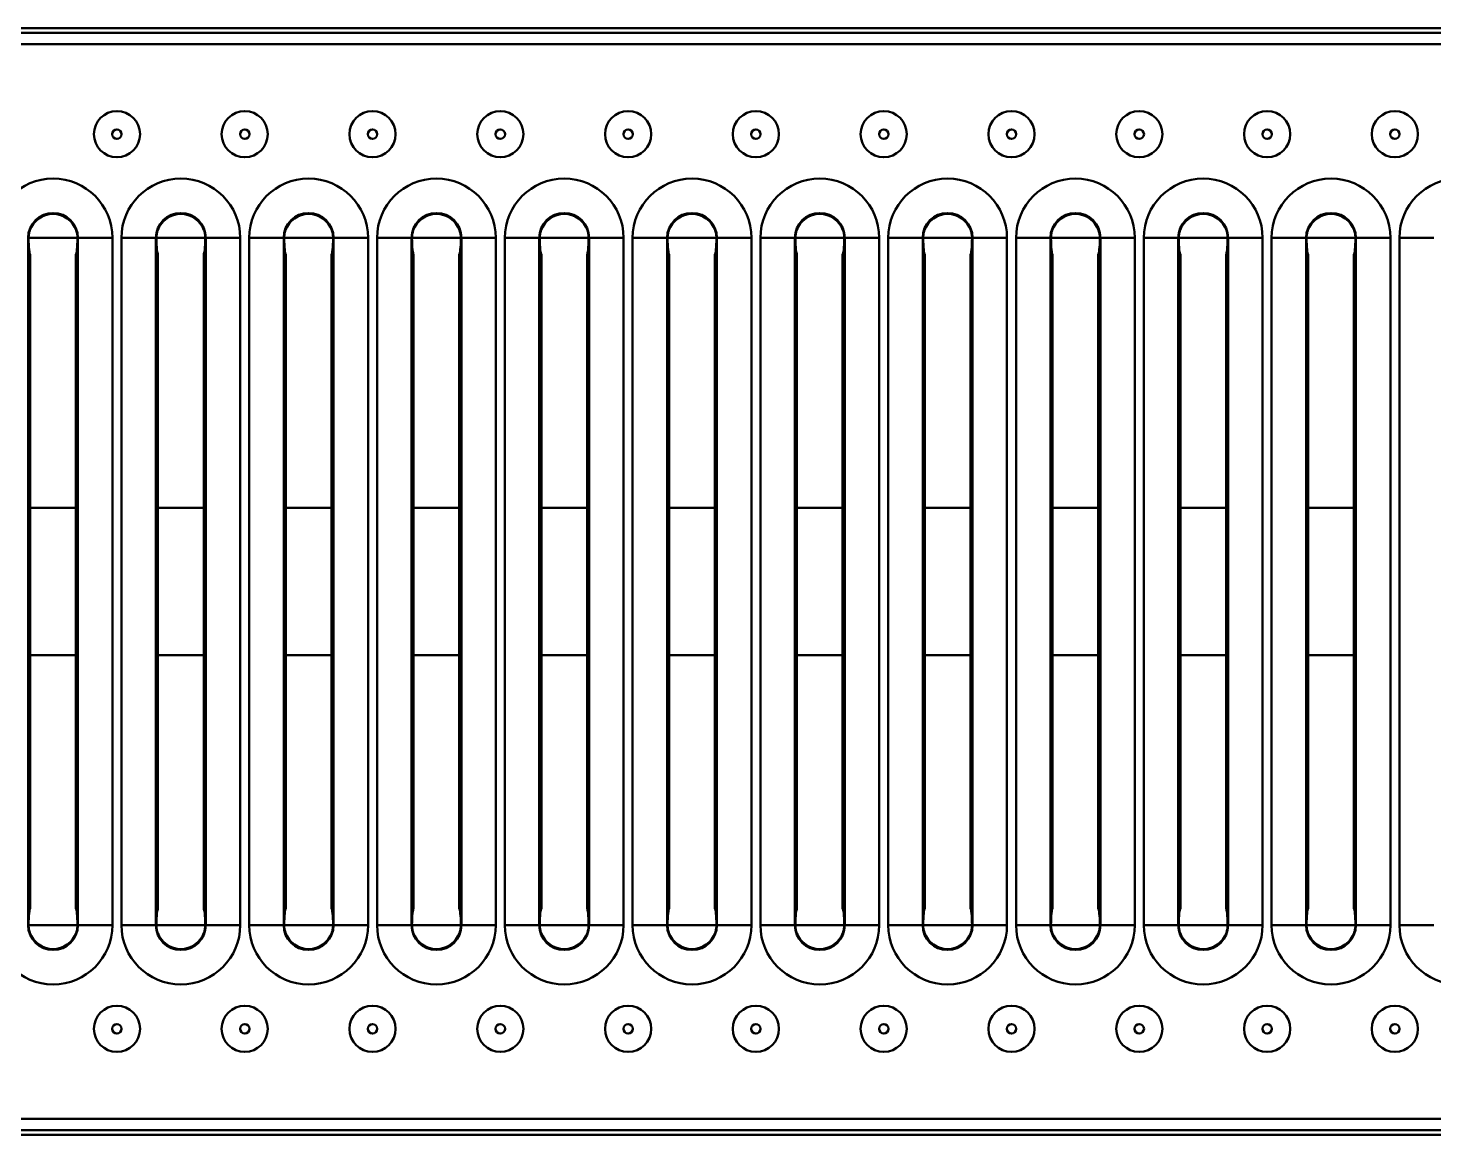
# Model space of a CAD drawing. Header units: millimetres. Extents: x 0 to 2100, y 0 to 1485.
# Drawn here: x 609.4 to 761.8, y 736.2 to 856.2 of the extents above; entities that cross this region are included whole.
import ezdxf

# ---------------------------------------------------------------- set-up
doc = ezdxf.new("R2010")
doc.units = ezdxf.units.MM
doc.header["$LTSCALE"] = 5
doc.layers.add('Sichtbare Kanten(DIN)', color=7, linetype='Continuous', lineweight=50)
doc.layers.add('Sichtbare tangentiale Kanten(DIN)', color=7, linetype='Continuous', lineweight=50)

msp = doc.modelspace()

# ---------------------------------------------------------------- linework, layer by layer
at = {"layer": 'Sichtbare Kanten(DIN)'}
for p, q in [((1333.729, 856.186), (333.729, 856.186)), ((334.229, 855.686), (1333.229, 855.686)), ((609.654, 831.686), (609.654, 760.686)), ((614.604, 760.686), (614.604, 831.686)), ((623.504, 831.686), (623.504, 760.686)), ((628.454, 760.686), (628.454, 831.686)), ((637.354, 831.686), (637.354, 760.686)), ((642.304, 760.686), (642.304, 831.686)), ((651.204, 831.686), (651.204, 760.686)), ((656.154, 760.686), (656.154, 831.686)), ((665.054, 831.686), (665.054, 760.686)), ((670.004, 760.686), (670.004, 831.686)), ((678.904, 831.686), (678.904, 760.686)), ((683.854, 760.686), (683.854, 831.686)), ((692.754, 831.686), (692.754, 760.686)), ((697.704, 760.686), (697.704, 831.686)), ((706.604, 831.686), (706.604, 760.686)), ((711.554, 760.686), (711.554, 831.686)), ((720.454, 831.686), (720.454, 760.686)), ((725.404, 760.686), (725.404, 831.686)), ((734.304, 831.686), (734.304, 760.686)), ((739.254, 760.686), (739.254, 831.686)), ((748.154, 831.686), (748.154, 760.686)), ((753.104, 760.686), (753.104, 831.686)), ((1333.729, 736.186), (333.729, 736.186)), ((334.229, 736.686), (1333.229, 736.686))]:
    msp.add_line(p, q, dxfattribs=at)
for centre in [(619.054, 844.686), (632.904, 844.686), (646.754, 844.686), (660.604, 844.686), (674.454, 844.686), (688.304, 844.686), (702.154, 844.686), (716.004, 844.686), (729.854, 844.686), (743.704, 844.686), (757.554, 844.686), (619.054, 747.686), (632.904, 747.686), (646.754, 747.686), (660.604, 747.686), (674.454, 747.686), (688.304, 747.686), (702.154, 747.686), (716.004, 747.686), (729.854, 747.686), (743.704, 747.686), (757.554, 747.686)]:
    msp.add_circle(centre, 2.5, dxfattribs=at)
for centre, major_axis, ratio, start_param, end_param in [((612.129, 833.365), (0, 2.667), 0.9996402, 5.0597379, 7.5066327), ((625.979, 833.365), (0, 2.667), 0.9996402, 5.0597379, 7.5066327), ((639.829, 833.365), (0, 2.667), 0.9996402, 5.0597379, 7.5066327), ((653.679, 833.365), (0, 2.667), 0.9996402, 5.0597379, 7.5066327), ((667.529, 833.365), (0, 2.667), 0.9996402, 5.0597379, 7.5066327), ((681.379, 833.365), (0, 2.667), 0.9996402, 5.0597379, 7.5066327), ((695.229, 833.365), (0, 2.667), 0.9996402, 5.0597379, 7.5066327), ((709.079, 833.365), (0, 2.667), 0.9996402, 5.0597379, 7.5066327), ((722.929, 833.365), (0, 2.667), 0.9996402, 5.0597379, 7.5066327), ((736.779, 833.365), (0, 2.667), 0.9996402, 5.0597379, 7.5066327), ((750.629, 833.365), (0, 2.667), 0.9996402, 5.0597379, 7.5066327), ((609.654, 833.686), (0, 2), 0.0874887, 1.6961242, 3.1415927), ((614.604, 833.686), (0, -2), 0.0874887, 0, 1.4454685), ((623.504, 833.686), (0, 2), 0.0874887, 1.6961242, 3.1415927), ((628.454, 833.686), (0, -2), 0.0874887, 0, 1.4454685), ((637.354, 833.686), (0, 2), 0.0874887, 1.6961242, 3.1415927), ((642.304, 833.686), (0, -2), 0.0874887, 0, 1.4454685), ((651.204, 833.686), (0, 2), 0.0874887, 1.6961242, 3.1415927), ((656.154, 833.686), (0, -2), 0.0874887, 0, 1.4454685), ((665.054, 833.686), (0, 2), 0.0874887, 1.6961242, 3.1415927), ((670.004, 833.686), (0, -2), 0.0874887, 0, 1.4454685), ((678.904, 833.686), (0, 2), 0.0874887, 1.6961242, 3.1415927), ((683.854, 833.686), (0, -2), 0.0874887, 0, 1.4454685), ((692.754, 833.686), (0, 2), 0.0874887, 1.6961242, 3.1415927), ((697.704, 833.686), (0, -2), 0.0874887, 0, 1.4454685), ((706.604, 833.686), (0, 2), 0.0874887, 1.6961242, 3.1415927), ((711.554, 833.686), (0, -2), 0.0874887, 0, 1.4454685), ((720.454, 833.686), (0, 2), 0.0874887, 1.6961242, 3.1415927), ((725.404, 833.686), (0, -2), 0.0874887, 0, 1.4454685), ((734.304, 833.686), (0, 2), 0.0874887, 1.6961242, 3.1415927), ((739.254, 833.686), (0, -2), 0.0874887, 0, 1.4454685), ((748.154, 833.686), (0, 2), 0.0874887, 1.6961242, 3.1415927), ((753.104, 833.686), (0, -2), 0.0874887, 0, 1.4454685), ((609.654, 758.686), (0, -2), 0.0874887, 3.1415927, 4.5870611), ((614.604, 758.686), (0, 2), 0.0874887, 4.8377168, 6.2831853), ((623.504, 758.686), (0, -2), 0.0874887, 3.1415927, 4.5870611), ((628.454, 758.686), (0, 2), 0.0874887, 4.8377168, 6.2831853), ((637.354, 758.686), (0, -2), 0.0874887, 3.1415927, 4.5870611), ((642.304, 758.686), (0, 2), 0.0874887, 4.8377168, 6.2831853), ((651.204, 758.686), (0, -2), 0.0874887, 3.1415927, 4.5870611), ((656.154, 758.686), (0, 2), 0.0874887, 4.8377168, 6.2831853), ((665.054, 758.686), (0, -2), 0.0874887, 3.1415927, 4.5870611), ((670.004, 758.686), (0, 2), 0.0874887, 4.8377168, 6.2831853), ((678.904, 758.686), (0, -2), 0.0874887, 3.1415927, 4.5870611), ((683.854, 758.686), (0, 2), 0.0874887, 4.8377168, 6.2831853), ((692.754, 758.686), (0, -2), 0.0874887, 3.1415927, 4.5870611), ((697.704, 758.686), (0, 2), 0.0874887, 4.8377168, 6.2831853), ((706.604, 758.686), (0, -2), 0.0874887, 3.1415927, 4.5870611), ((711.554, 758.686), (0, 2), 0.0874887, 4.8377168, 6.2831853), ((720.454, 758.686), (0, -2), 0.0874887, 3.1415927, 4.5870611), ((725.404, 758.686), (0, 2), 0.0874887, 4.8377168, 6.2831853), ((734.304, 758.686), (0, -2), 0.0874887, 3.1415927, 4.5870611), ((739.254, 758.686), (0, 2), 0.0874887, 4.8377168, 6.2831853), ((748.154, 758.686), (0, -2), 0.0874887, 3.1415927, 4.5870611), ((753.104, 758.686), (0, 2), 0.0874887, 4.8377168, 6.2831853), ((612.129, 759.008), (0, -2.667), 0.9996402, 5.0597379, 7.5066327), ((625.979, 759.008), (0, -2.667), 0.9996402, 5.0597379, 7.5066327), ((639.829, 759.008), (0, -2.667), 0.9996402, 5.0597379, 7.5066327), ((653.679, 759.008), (0, -2.667), 0.9996402, 5.0597379, 7.5066327), ((667.529, 759.008), (0, -2.667), 0.9996402, 5.0597379, 7.5066327), ((681.379, 759.008), (0, -2.667), 0.9996402, 5.0597379, 7.5066327), ((695.229, 759.008), (0, -2.667), 0.9996402, 5.0597379, 7.5066327), ((709.079, 759.008), (0, -2.667), 0.9996402, 5.0597379, 7.5066327), ((722.929, 759.008), (0, -2.667), 0.9996402, 5.0597379, 7.5066327), ((736.779, 759.008), (0, -2.667), 0.9996402, 5.0597379, 7.5066327), ((750.629, 759.008), (0, -2.667), 0.9996402, 5.0597379, 7.5066327)]:
    msp.add_ellipse(centre, major_axis=major_axis, ratio=ratio, start_param=start_param, end_param=end_param, dxfattribs=at)
for points, knots in [([(609.48, 833.436), (609.48, 833.45), (609.48, 833.463), (609.48, 833.492), (609.481, 833.507), (609.482, 833.548), (609.483, 833.573), (609.487, 833.651), (609.492, 833.702), (609.515, 833.889), (609.543, 834.021), (609.594, 834.19), (609.608, 834.232), (609.622, 834.272)], [0, 0, 0, 0, 0.004080736, 0.004080736, 0.00866605, 0.00866605, 0.016351881, 0.016351881, 0.031890083, 0.031890083, 0.072800189, 0.072800189, 0.086303969, 0.086303969, 0.086303969, 0.086303969]), ([(614.636, 834.272), (614.639, 834.262), (614.643, 834.252), (614.673, 834.166), (614.695, 834.089), (614.744, 833.883), (614.764, 833.753), (614.774, 833.593), (614.776, 833.564), (614.777, 833.518), (614.778, 833.502), (614.778, 833.478), (614.778, 833.469), (614.778, 833.453), (614.778, 833.444), (614.778, 833.436)], [0.001228229, 0.001228229, 0.001228229, 0.001228229, 0.004648992, 0.004648992, 0.029389751, 0.029389751, 0.068905962, 0.068905962, 0.077693724, 0.077693724, 0.082516728, 0.082516728, 0.085093648, 0.085093648, 0.087568489, 0.087568489, 0.087568489, 0.087568489]), ([(623.33, 833.436), (623.33, 833.45), (623.33, 833.463), (623.33, 833.492), (623.331, 833.507), (623.332, 833.548), (623.333, 833.573), (623.337, 833.651), (623.342, 833.702), (623.365, 833.889), (623.393, 834.021), (623.444, 834.19), (623.458, 834.232), (623.472, 834.272)], [0, 0, 0, 0, 0.004080736, 0.004080736, 0.00866605, 0.00866605, 0.016351881, 0.016351881, 0.031890083, 0.031890083, 0.072800189, 0.072800189, 0.086303969, 0.086303969, 0.086303969, 0.086303969]), ([(628.486, 834.272), (628.489, 834.262), (628.493, 834.252), (628.523, 834.166), (628.545, 834.089), (628.594, 833.883), (628.614, 833.753), (628.624, 833.593), (628.626, 833.564), (628.627, 833.518), (628.628, 833.502), (628.628, 833.478), (628.628, 833.469), (628.628, 833.453), (628.628, 833.444), (628.628, 833.436)], [0.001228229, 0.001228229, 0.001228229, 0.001228229, 0.004648992, 0.004648992, 0.029389751, 0.029389751, 0.068905962, 0.068905962, 0.077693724, 0.077693724, 0.082516728, 0.082516728, 0.085093648, 0.085093648, 0.087568489, 0.087568489, 0.087568489, 0.087568489]), ([(637.18, 833.436), (637.18, 833.45), (637.18, 833.463), (637.18, 833.492), (637.181, 833.507), (637.182, 833.548), (637.183, 833.573), (637.187, 833.651), (637.192, 833.702), (637.215, 833.889), (637.243, 834.021), (637.294, 834.19), (637.308, 834.232), (637.322, 834.272)], [0, 0, 0, 0, 0.004080736, 0.004080736, 0.00866605, 0.00866605, 0.016351881, 0.016351881, 0.031890083, 0.031890083, 0.072800189, 0.072800189, 0.086303969, 0.086303969, 0.086303969, 0.086303969]), ([(642.336, 834.272), (642.339, 834.262), (642.343, 834.252), (642.373, 834.166), (642.395, 834.089), (642.444, 833.883), (642.464, 833.753), (642.474, 833.593), (642.476, 833.564), (642.477, 833.518), (642.478, 833.502), (642.478, 833.478), (642.478, 833.469), (642.478, 833.453), (642.478, 833.444), (642.478, 833.436)], [0.001228229, 0.001228229, 0.001228229, 0.001228229, 0.004648992, 0.004648992, 0.029389751, 0.029389751, 0.068905962, 0.068905962, 0.077693724, 0.077693724, 0.082516728, 0.082516728, 0.085093648, 0.085093648, 0.087568489, 0.087568489, 0.087568489, 0.087568489]), ([(651.03, 833.436), (651.03, 833.45), (651.03, 833.463), (651.03, 833.492), (651.031, 833.507), (651.032, 833.548), (651.033, 833.573), (651.037, 833.651), (651.042, 833.702), (651.065, 833.889), (651.093, 834.021), (651.144, 834.19), (651.158, 834.232), (651.172, 834.272)], [0, 0, 0, 0, 0.004080736, 0.004080736, 0.00866605, 0.00866605, 0.016351881, 0.016351881, 0.031890083, 0.031890083, 0.072800189, 0.072800189, 0.086303969, 0.086303969, 0.086303969, 0.086303969]), ([(656.186, 834.272), (656.189, 834.262), (656.193, 834.252), (656.223, 834.166), (656.245, 834.089), (656.294, 833.883), (656.314, 833.753), (656.324, 833.593), (656.326, 833.564), (656.327, 833.518), (656.328, 833.502), (656.328, 833.478), (656.328, 833.469), (656.328, 833.453), (656.328, 833.444), (656.328, 833.436)], [0.001228229, 0.001228229, 0.001228229, 0.001228229, 0.004648992, 0.004648992, 0.029389751, 0.029389751, 0.068905962, 0.068905962, 0.077693724, 0.077693724, 0.082516728, 0.082516728, 0.085093648, 0.085093648, 0.087568489, 0.087568489, 0.087568489, 0.087568489]), ([(664.88, 833.436), (664.88, 833.45), (664.88, 833.463), (664.88, 833.492), (664.881, 833.507), (664.882, 833.548), (664.883, 833.573), (664.887, 833.651), (664.892, 833.702), (664.915, 833.889), (664.943, 834.021), (664.994, 834.19), (665.008, 834.232), (665.022, 834.272)], [0, 0, 0, 0, 0.004080736, 0.004080736, 0.00866605, 0.00866605, 0.016351881, 0.016351881, 0.031890083, 0.031890083, 0.072800189, 0.072800189, 0.086303969, 0.086303969, 0.086303969, 0.086303969]), ([(670.036, 834.272), (670.039, 834.262), (670.043, 834.252), (670.073, 834.166), (670.095, 834.089), (670.144, 833.883), (670.164, 833.753), (670.174, 833.593), (670.176, 833.564), (670.177, 833.518), (670.178, 833.502), (670.178, 833.478), (670.178, 833.469), (670.178, 833.453), (670.178, 833.444), (670.178, 833.436)], [0.001228229, 0.001228229, 0.001228229, 0.001228229, 0.004648992, 0.004648992, 0.029389751, 0.029389751, 0.068905962, 0.068905962, 0.077693724, 0.077693724, 0.082516728, 0.082516728, 0.085093648, 0.085093648, 0.087568489, 0.087568489, 0.087568489, 0.087568489]), ([(678.73, 833.436), (678.73, 833.45), (678.73, 833.463), (678.73, 833.492), (678.731, 833.507), (678.732, 833.548), (678.733, 833.573), (678.737, 833.651), (678.742, 833.702), (678.765, 833.889), (678.793, 834.021), (678.844, 834.19), (678.858, 834.232), (678.872, 834.272)], [0, 0, 0, 0, 0.004080736, 0.004080736, 0.00866605, 0.00866605, 0.016351881, 0.016351881, 0.031890083, 0.031890083, 0.072800189, 0.072800189, 0.086303969, 0.086303969, 0.086303969, 0.086303969]), ([(683.886, 834.272), (683.889, 834.262), (683.893, 834.252), (683.923, 834.166), (683.945, 834.089), (683.994, 833.883), (684.014, 833.753), (684.024, 833.593), (684.026, 833.564), (684.027, 833.518), (684.028, 833.502), (684.028, 833.478), (684.028, 833.469), (684.028, 833.453), (684.028, 833.444), (684.028, 833.436)], [0.001228229, 0.001228229, 0.001228229, 0.001228229, 0.004648992, 0.004648992, 0.029389751, 0.029389751, 0.068905962, 0.068905962, 0.077693724, 0.077693724, 0.082516728, 0.082516728, 0.085093648, 0.085093648, 0.087568489, 0.087568489, 0.087568489, 0.087568489]), ([(692.58, 833.436), (692.58, 833.45), (692.58, 833.463), (692.58, 833.492), (692.581, 833.507), (692.582, 833.548), (692.583, 833.573), (692.587, 833.651), (692.592, 833.702), (692.615, 833.889), (692.643, 834.021), (692.694, 834.19), (692.708, 834.232), (692.722, 834.272)], [0, 0, 0, 0, 0.004080736, 0.004080736, 0.00866605, 0.00866605, 0.016351881, 0.016351881, 0.031890083, 0.031890083, 0.072800189, 0.072800189, 0.086303969, 0.086303969, 0.086303969, 0.086303969]), ([(697.736, 834.272), (697.739, 834.262), (697.743, 834.252), (697.773, 834.166), (697.795, 834.089), (697.844, 833.883), (697.864, 833.753), (697.874, 833.593), (697.876, 833.564), (697.877, 833.518), (697.878, 833.502), (697.878, 833.478), (697.878, 833.469), (697.878, 833.453), (697.878, 833.444), (697.878, 833.436)], [0.001228229, 0.001228229, 0.001228229, 0.001228229, 0.004648992, 0.004648992, 0.029389751, 0.029389751, 0.068905962, 0.068905962, 0.077693724, 0.077693724, 0.082516728, 0.082516728, 0.085093648, 0.085093648, 0.087568489, 0.087568489, 0.087568489, 0.087568489]), ([(706.43, 833.436), (706.43, 833.45), (706.43, 833.463), (706.43, 833.492), (706.431, 833.507), (706.432, 833.548), (706.433, 833.573), (706.437, 833.651), (706.442, 833.702), (706.465, 833.889), (706.493, 834.021), (706.544, 834.19), (706.558, 834.232), (706.572, 834.272)], [0, 0, 0, 0, 0.004080736, 0.004080736, 0.00866605, 0.00866605, 0.016351881, 0.016351881, 0.031890083, 0.031890083, 0.072800189, 0.072800189, 0.086303969, 0.086303969, 0.086303969, 0.086303969]), ([(711.586, 834.272), (711.589, 834.262), (711.593, 834.252), (711.623, 834.166), (711.645, 834.089), (711.694, 833.883), (711.714, 833.753), (711.724, 833.593), (711.726, 833.564), (711.727, 833.518), (711.728, 833.502), (711.728, 833.478), (711.728, 833.469), (711.728, 833.453), (711.728, 833.444), (711.728, 833.436)], [0.001228229, 0.001228229, 0.001228229, 0.001228229, 0.004648992, 0.004648992, 0.029389751, 0.029389751, 0.068905962, 0.068905962, 0.077693724, 0.077693724, 0.082516728, 0.082516728, 0.085093648, 0.085093648, 0.087568489, 0.087568489, 0.087568489, 0.087568489]), ([(720.28, 833.436), (720.28, 833.45), (720.28, 833.463), (720.28, 833.492), (720.281, 833.507), (720.282, 833.548), (720.283, 833.573), (720.287, 833.651), (720.292, 833.702), (720.315, 833.889), (720.343, 834.021), (720.394, 834.19), (720.408, 834.232), (720.422, 834.272)], [0, 0, 0, 0, 0.004080736, 0.004080736, 0.00866605, 0.00866605, 0.016351881, 0.016351881, 0.031890083, 0.031890083, 0.072800189, 0.072800189, 0.086303969, 0.086303969, 0.086303969, 0.086303969]), ([(725.436, 834.272), (725.439, 834.262), (725.443, 834.252), (725.473, 834.166), (725.495, 834.089), (725.544, 833.883), (725.564, 833.753), (725.574, 833.593), (725.576, 833.564), (725.577, 833.518), (725.578, 833.502), (725.578, 833.478), (725.578, 833.469), (725.578, 833.453), (725.578, 833.444), (725.578, 833.436)], [0.001228229, 0.001228229, 0.001228229, 0.001228229, 0.004648992, 0.004648992, 0.029389751, 0.029389751, 0.068905962, 0.068905962, 0.077693724, 0.077693724, 0.082516728, 0.082516728, 0.085093648, 0.085093648, 0.087568489, 0.087568489, 0.087568489, 0.087568489]), ([(734.13, 833.436), (734.13, 833.45), (734.13, 833.463), (734.13, 833.492), (734.131, 833.507), (734.132, 833.548), (734.133, 833.573), (734.137, 833.651), (734.142, 833.702), (734.165, 833.889), (734.193, 834.021), (734.244, 834.19), (734.258, 834.232), (734.272, 834.272)], [0, 0, 0, 0, 0.004080736, 0.004080736, 0.00866605, 0.00866605, 0.016351881, 0.016351881, 0.031890083, 0.031890083, 0.072800189, 0.072800189, 0.086303969, 0.086303969, 0.086303969, 0.086303969]), ([(739.286, 834.272), (739.289, 834.262), (739.293, 834.252), (739.323, 834.166), (739.345, 834.089), (739.394, 833.883), (739.414, 833.753), (739.424, 833.593), (739.426, 833.564), (739.427, 833.518), (739.428, 833.502), (739.428, 833.478), (739.428, 833.469), (739.428, 833.453), (739.428, 833.444), (739.428, 833.436)], [0.001228229, 0.001228229, 0.001228229, 0.001228229, 0.004648992, 0.004648992, 0.029389751, 0.029389751, 0.068905962, 0.068905962, 0.077693724, 0.077693724, 0.082516728, 0.082516728, 0.085093648, 0.085093648, 0.087568489, 0.087568489, 0.087568489, 0.087568489]), ([(747.98, 833.436), (747.98, 833.45), (747.98, 833.463), (747.98, 833.492), (747.981, 833.507), (747.982, 833.548), (747.983, 833.573), (747.987, 833.651), (747.992, 833.702), (748.015, 833.889), (748.043, 834.021), (748.094, 834.19), (748.108, 834.232), (748.122, 834.272)], [0, 0, 0, 0, 0.004080736, 0.004080736, 0.00866605, 0.00866605, 0.016351881, 0.016351881, 0.031890083, 0.031890083, 0.072800189, 0.072800189, 0.086303969, 0.086303969, 0.086303969, 0.086303969]), ([(753.136, 834.272), (753.139, 834.262), (753.143, 834.252), (753.173, 834.166), (753.195, 834.089), (753.244, 833.883), (753.264, 833.753), (753.274, 833.593), (753.276, 833.564), (753.277, 833.518), (753.278, 833.502), (753.278, 833.478), (753.278, 833.469), (753.278, 833.453), (753.278, 833.444), (753.278, 833.436)], [0.001228229, 0.001228229, 0.001228229, 0.001228229, 0.004648992, 0.004648992, 0.029389751, 0.029389751, 0.068905962, 0.068905962, 0.077693724, 0.077693724, 0.082516728, 0.082516728, 0.085093648, 0.085093648, 0.087568489, 0.087568489, 0.087568489, 0.087568489]), ([(609.622, 758.1), (609.619, 758.11), (609.615, 758.121), (609.585, 758.206), (609.563, 758.284), (609.514, 758.489), (609.494, 758.619), (609.484, 758.78), (609.482, 758.809), (609.481, 758.854), (609.48, 758.87), (609.48, 758.895), (609.48, 758.903), (609.48, 758.92), (609.48, 758.928), (609.48, 758.936)], [0.001228229, 0.001228229, 0.001228229, 0.001228229, 0.004648992, 0.004648992, 0.029389751, 0.029389751, 0.068905962, 0.068905962, 0.077693724, 0.077693724, 0.082516728, 0.082516728, 0.085093648, 0.085093648, 0.087568489, 0.087568489, 0.087568489, 0.087568489]), ([(614.778, 758.936), (614.778, 758.923), (614.778, 758.909), (614.778, 758.88), (614.777, 758.865), (614.776, 758.824), (614.775, 758.799), (614.771, 758.722), (614.766, 758.67), (614.743, 758.484), (614.715, 758.351), (614.664, 758.182), (614.65, 758.141), (614.636, 758.1)], [0, 0, 0, 0, 0.004080736, 0.004080736, 0.00866605, 0.00866605, 0.016351881, 0.016351881, 0.031890083, 0.031890083, 0.072800189, 0.072800189, 0.086303969, 0.086303969, 0.086303969, 0.086303969]), ([(623.472, 758.1), (623.469, 758.11), (623.465, 758.121), (623.435, 758.206), (623.413, 758.284), (623.364, 758.489), (623.344, 758.619), (623.334, 758.78), (623.332, 758.809), (623.331, 758.854), (623.33, 758.87), (623.33, 758.895), (623.33, 758.903), (623.33, 758.92), (623.33, 758.928), (623.33, 758.936)], [0.001228229, 0.001228229, 0.001228229, 0.001228229, 0.004648992, 0.004648992, 0.029389751, 0.029389751, 0.068905962, 0.068905962, 0.077693724, 0.077693724, 0.082516728, 0.082516728, 0.085093648, 0.085093648, 0.087568489, 0.087568489, 0.087568489, 0.087568489]), ([(628.628, 758.936), (628.628, 758.923), (628.628, 758.909), (628.628, 758.88), (628.627, 758.865), (628.626, 758.824), (628.625, 758.799), (628.621, 758.722), (628.616, 758.67), (628.593, 758.484), (628.565, 758.351), (628.514, 758.182), (628.5, 758.141), (628.486, 758.1)], [0, 0, 0, 0, 0.004080736, 0.004080736, 0.00866605, 0.00866605, 0.016351881, 0.016351881, 0.031890083, 0.031890083, 0.072800189, 0.072800189, 0.086303969, 0.086303969, 0.086303969, 0.086303969]), ([(637.322, 758.1), (637.319, 758.11), (637.315, 758.121), (637.285, 758.206), (637.263, 758.284), (637.214, 758.489), (637.194, 758.619), (637.184, 758.78), (637.182, 758.809), (637.181, 758.854), (637.18, 758.87), (637.18, 758.895), (637.18, 758.903), (637.18, 758.92), (637.18, 758.928), (637.18, 758.936)], [0.001228229, 0.001228229, 0.001228229, 0.001228229, 0.004648992, 0.004648992, 0.029389751, 0.029389751, 0.068905962, 0.068905962, 0.077693724, 0.077693724, 0.082516728, 0.082516728, 0.085093648, 0.085093648, 0.087568489, 0.087568489, 0.087568489, 0.087568489]), ([(642.478, 758.936), (642.478, 758.923), (642.478, 758.909), (642.478, 758.88), (642.477, 758.865), (642.476, 758.824), (642.475, 758.799), (642.471, 758.722), (642.466, 758.67), (642.443, 758.484), (642.415, 758.351), (642.364, 758.182), (642.35, 758.141), (642.336, 758.1)], [0, 0, 0, 0, 0.004080736, 0.004080736, 0.00866605, 0.00866605, 0.016351881, 0.016351881, 0.031890083, 0.031890083, 0.072800189, 0.072800189, 0.086303969, 0.086303969, 0.086303969, 0.086303969]), ([(651.172, 758.1), (651.169, 758.11), (651.165, 758.121), (651.135, 758.206), (651.113, 758.284), (651.064, 758.489), (651.044, 758.619), (651.034, 758.78), (651.032, 758.809), (651.031, 758.854), (651.03, 758.87), (651.03, 758.895), (651.03, 758.903), (651.03, 758.92), (651.03, 758.928), (651.03, 758.936)], [0.001228229, 0.001228229, 0.001228229, 0.001228229, 0.004648992, 0.004648992, 0.029389751, 0.029389751, 0.068905962, 0.068905962, 0.077693724, 0.077693724, 0.082516728, 0.082516728, 0.085093648, 0.085093648, 0.087568489, 0.087568489, 0.087568489, 0.087568489]), ([(656.328, 758.936), (656.328, 758.923), (656.328, 758.909), (656.328, 758.88), (656.327, 758.865), (656.326, 758.824), (656.325, 758.799), (656.321, 758.722), (656.316, 758.67), (656.293, 758.484), (656.265, 758.351), (656.214, 758.182), (656.2, 758.141), (656.186, 758.1)], [0, 0, 0, 0, 0.004080736, 0.004080736, 0.00866605, 0.00866605, 0.016351881, 0.016351881, 0.031890083, 0.031890083, 0.072800189, 0.072800189, 0.086303969, 0.086303969, 0.086303969, 0.086303969]), ([(665.022, 758.1), (665.019, 758.11), (665.015, 758.121), (664.985, 758.206), (664.963, 758.284), (664.914, 758.489), (664.894, 758.619), (664.884, 758.78), (664.882, 758.809), (664.881, 758.854), (664.88, 758.87), (664.88, 758.895), (664.88, 758.903), (664.88, 758.92), (664.88, 758.928), (664.88, 758.936)], [0.001228229, 0.001228229, 0.001228229, 0.001228229, 0.004648992, 0.004648992, 0.029389751, 0.029389751, 0.068905962, 0.068905962, 0.077693724, 0.077693724, 0.082516728, 0.082516728, 0.085093648, 0.085093648, 0.087568489, 0.087568489, 0.087568489, 0.087568489]), ([(670.178, 758.936), (670.178, 758.923), (670.178, 758.909), (670.178, 758.88), (670.177, 758.865), (670.176, 758.824), (670.175, 758.799), (670.171, 758.722), (670.166, 758.67), (670.143, 758.484), (670.115, 758.351), (670.064, 758.182), (670.05, 758.141), (670.036, 758.1)], [0, 0, 0, 0, 0.004080736, 0.004080736, 0.00866605, 0.00866605, 0.016351881, 0.016351881, 0.031890083, 0.031890083, 0.072800189, 0.072800189, 0.086303969, 0.086303969, 0.086303969, 0.086303969]), ([(678.872, 758.1), (678.869, 758.11), (678.865, 758.121), (678.835, 758.206), (678.813, 758.284), (678.764, 758.489), (678.744, 758.619), (678.734, 758.78), (678.732, 758.809), (678.731, 758.854), (678.73, 758.87), (678.73, 758.895), (678.73, 758.903), (678.73, 758.92), (678.73, 758.928), (678.73, 758.936)], [0.001228229, 0.001228229, 0.001228229, 0.001228229, 0.004648992, 0.004648992, 0.029389751, 0.029389751, 0.068905962, 0.068905962, 0.077693724, 0.077693724, 0.082516728, 0.082516728, 0.085093648, 0.085093648, 0.087568489, 0.087568489, 0.087568489, 0.087568489]), ([(684.028, 758.936), (684.028, 758.923), (684.028, 758.909), (684.028, 758.88), (684.027, 758.865), (684.026, 758.824), (684.025, 758.799), (684.021, 758.722), (684.016, 758.67), (683.993, 758.484), (683.965, 758.351), (683.914, 758.182), (683.9, 758.141), (683.886, 758.1)], [0, 0, 0, 0, 0.004080736, 0.004080736, 0.00866605, 0.00866605, 0.016351881, 0.016351881, 0.031890083, 0.031890083, 0.072800189, 0.072800189, 0.086303969, 0.086303969, 0.086303969, 0.086303969]), ([(692.722, 758.1), (692.719, 758.11), (692.715, 758.121), (692.685, 758.206), (692.663, 758.284), (692.614, 758.489), (692.594, 758.619), (692.584, 758.78), (692.582, 758.809), (692.581, 758.854), (692.58, 758.87), (692.58, 758.895), (692.58, 758.903), (692.58, 758.92), (692.58, 758.928), (692.58, 758.936)], [0.001228229, 0.001228229, 0.001228229, 0.001228229, 0.004648992, 0.004648992, 0.029389751, 0.029389751, 0.068905962, 0.068905962, 0.077693724, 0.077693724, 0.082516728, 0.082516728, 0.085093648, 0.085093648, 0.087568489, 0.087568489, 0.087568489, 0.087568489]), ([(697.878, 758.936), (697.878, 758.923), (697.878, 758.909), (697.878, 758.88), (697.877, 758.865), (697.876, 758.824), (697.875, 758.799), (697.871, 758.722), (697.866, 758.67), (697.843, 758.484), (697.815, 758.351), (697.764, 758.182), (697.75, 758.141), (697.736, 758.1)], [0, 0, 0, 0, 0.004080736, 0.004080736, 0.00866605, 0.00866605, 0.016351881, 0.016351881, 0.031890083, 0.031890083, 0.072800189, 0.072800189, 0.086303969, 0.086303969, 0.086303969, 0.086303969]), ([(706.572, 758.1), (706.569, 758.11), (706.565, 758.121), (706.535, 758.206), (706.513, 758.284), (706.464, 758.489), (706.444, 758.619), (706.434, 758.78), (706.432, 758.809), (706.431, 758.854), (706.43, 758.87), (706.43, 758.895), (706.43, 758.903), (706.43, 758.92), (706.43, 758.928), (706.43, 758.936)], [0.001228229, 0.001228229, 0.001228229, 0.001228229, 0.004648992, 0.004648992, 0.029389751, 0.029389751, 0.068905962, 0.068905962, 0.077693724, 0.077693724, 0.082516728, 0.082516728, 0.085093648, 0.085093648, 0.087568489, 0.087568489, 0.087568489, 0.087568489]), ([(711.728, 758.936), (711.728, 758.923), (711.728, 758.909), (711.728, 758.88), (711.727, 758.865), (711.726, 758.824), (711.725, 758.799), (711.721, 758.722), (711.716, 758.67), (711.693, 758.484), (711.665, 758.351), (711.614, 758.182), (711.6, 758.141), (711.586, 758.1)], [0, 0, 0, 0, 0.004080736, 0.004080736, 0.00866605, 0.00866605, 0.016351881, 0.016351881, 0.031890083, 0.031890083, 0.072800189, 0.072800189, 0.086303969, 0.086303969, 0.086303969, 0.086303969]), ([(720.422, 758.1), (720.419, 758.11), (720.415, 758.121), (720.385, 758.206), (720.363, 758.284), (720.314, 758.489), (720.294, 758.619), (720.284, 758.78), (720.282, 758.809), (720.281, 758.854), (720.28, 758.87), (720.28, 758.895), (720.28, 758.903), (720.28, 758.92), (720.28, 758.928), (720.28, 758.936)], [0.001228229, 0.001228229, 0.001228229, 0.001228229, 0.004648992, 0.004648992, 0.029389751, 0.029389751, 0.068905962, 0.068905962, 0.077693724, 0.077693724, 0.082516728, 0.082516728, 0.085093648, 0.085093648, 0.087568489, 0.087568489, 0.087568489, 0.087568489]), ([(725.578, 758.936), (725.578, 758.923), (725.578, 758.909), (725.578, 758.88), (725.577, 758.865), (725.576, 758.824), (725.575, 758.799), (725.571, 758.722), (725.566, 758.67), (725.543, 758.484), (725.515, 758.351), (725.464, 758.182), (725.45, 758.141), (725.436, 758.1)], [0, 0, 0, 0, 0.004080736, 0.004080736, 0.00866605, 0.00866605, 0.016351881, 0.016351881, 0.031890083, 0.031890083, 0.072800189, 0.072800189, 0.086303969, 0.086303969, 0.086303969, 0.086303969]), ([(734.272, 758.1), (734.269, 758.11), (734.265, 758.121), (734.235, 758.206), (734.213, 758.284), (734.164, 758.489), (734.144, 758.619), (734.134, 758.78), (734.132, 758.809), (734.131, 758.854), (734.13, 758.87), (734.13, 758.895), (734.13, 758.903), (734.13, 758.92), (734.13, 758.928), (734.13, 758.936)], [0.001228229, 0.001228229, 0.001228229, 0.001228229, 0.004648992, 0.004648992, 0.029389751, 0.029389751, 0.068905962, 0.068905962, 0.077693724, 0.077693724, 0.082516728, 0.082516728, 0.085093648, 0.085093648, 0.087568489, 0.087568489, 0.087568489, 0.087568489]), ([(739.428, 758.936), (739.428, 758.923), (739.428, 758.909), (739.428, 758.88), (739.427, 758.865), (739.426, 758.824), (739.425, 758.799), (739.421, 758.722), (739.416, 758.67), (739.393, 758.484), (739.365, 758.351), (739.314, 758.182), (739.3, 758.141), (739.286, 758.1)], [0, 0, 0, 0, 0.004080736, 0.004080736, 0.00866605, 0.00866605, 0.016351881, 0.016351881, 0.031890083, 0.031890083, 0.072800189, 0.072800189, 0.086303969, 0.086303969, 0.086303969, 0.086303969]), ([(748.122, 758.1), (748.119, 758.11), (748.115, 758.121), (748.085, 758.206), (748.063, 758.284), (748.014, 758.489), (747.994, 758.619), (747.984, 758.78), (747.982, 758.809), (747.981, 758.854), (747.98, 758.87), (747.98, 758.895), (747.98, 758.903), (747.98, 758.92), (747.98, 758.928), (747.98, 758.936)], [0.001228229, 0.001228229, 0.001228229, 0.001228229, 0.004648992, 0.004648992, 0.029389751, 0.029389751, 0.068905962, 0.068905962, 0.077693724, 0.077693724, 0.082516728, 0.082516728, 0.085093648, 0.085093648, 0.087568489, 0.087568489, 0.087568489, 0.087568489]), ([(753.278, 758.936), (753.278, 758.923), (753.278, 758.909), (753.278, 758.88), (753.277, 758.865), (753.276, 758.824), (753.275, 758.799), (753.271, 758.722), (753.266, 758.67), (753.243, 758.484), (753.215, 758.351), (753.164, 758.182), (753.15, 758.141), (753.136, 758.1)], [0, 0, 0, 0, 0.004080736, 0.004080736, 0.00866605, 0.00866605, 0.016351881, 0.016351881, 0.031890083, 0.031890083, 0.072800189, 0.072800189, 0.086303969, 0.086303969, 0.086303969, 0.086303969])]:
    msp.add_open_spline(points, degree=3, knots=knots, dxfattribs=at)
at = {"layer": 'Sichtbare tangentiale Kanten(DIN)'}
for p, q in [((1333.229, 854.436), (334.229, 854.436)), ((609.428, 758.936), (609.428, 833.436)), ((609.428, 833.436), (609.48, 833.436)), ((614.778, 833.451), (609.48, 833.451)), ((614.83, 833.436), (614.778, 833.436)), ((614.83, 833.436), (618.564, 833.436)), ((614.83, 833.436), (614.83, 758.936)), ((618.564, 758.936), (618.564, 833.436)), ((619.544, 833.436), (619.544, 758.936)), ((623.278, 833.436), (619.544, 833.436)), ((623.278, 758.936), (623.278, 833.436)), ((623.278, 833.436), (623.33, 833.436)), ((628.628, 833.451), (623.33, 833.451)), ((628.68, 833.436), (628.628, 833.436)), ((628.68, 833.436), (632.414, 833.436)), ((628.68, 833.436), (628.68, 758.936)), ((632.414, 758.936), (632.414, 833.436)), ((633.394, 833.436), (633.394, 758.936)), ((637.128, 833.436), (633.394, 833.436)), ((637.128, 758.936), (637.128, 833.436)), ((637.128, 833.436), (637.18, 833.436)), ((642.478, 833.451), (637.18, 833.451)), ((642.53, 833.436), (642.478, 833.436)), ((642.53, 833.436), (646.264, 833.436)), ((642.53, 833.436), (642.53, 758.936)), ((646.264, 758.936), (646.264, 833.436)), ((647.244, 833.436), (647.244, 758.936)), ((650.978, 833.436), (647.244, 833.436)), ((650.978, 758.936), (650.978, 833.436)), ((650.978, 833.436), (651.03, 833.436)), ((656.328, 833.451), (651.03, 833.451)), ((656.38, 833.436), (656.328, 833.436)), ((656.38, 833.436), (660.114, 833.436)), ((656.38, 833.436), (656.38, 758.936)), ((660.114, 758.936), (660.114, 833.436)), ((661.094, 833.436), (661.094, 758.936)), ((664.828, 833.436), (661.094, 833.436)), ((664.828, 758.936), (664.828, 833.436)), ((664.828, 833.436), (664.88, 833.436)), ((670.178, 833.451), (664.88, 833.451)), ((670.23, 833.436), (670.178, 833.436)), ((670.23, 833.436), (673.964, 833.436)), ((670.23, 833.436), (670.23, 758.936)), ((673.964, 758.936), (673.964, 833.436)), ((674.944, 833.436), (674.944, 758.936)), ((678.678, 833.436), (674.944, 833.436)), ((678.678, 758.936), (678.678, 833.436)), ((678.678, 833.436), (678.73, 833.436)), ((684.028, 833.451), (678.73, 833.451)), ((684.08, 833.436), (684.028, 833.436)), ((684.08, 833.436), (687.814, 833.436)), ((684.08, 833.436), (684.08, 758.936)), ((687.814, 758.936), (687.814, 833.436)), ((688.794, 833.436), (688.794, 758.936)), ((692.528, 833.436), (688.794, 833.436)), ((692.528, 758.936), (692.528, 833.436)), ((692.528, 833.436), (692.58, 833.436)), ((697.878, 833.451), (692.58, 833.451)), ((697.93, 833.436), (697.878, 833.436)), ((697.93, 833.436), (701.664, 833.436)), ((697.93, 833.436), (697.93, 758.936)), ((701.664, 758.936), (701.664, 833.436)), ((702.644, 833.436), (702.644, 758.936)), ((706.378, 833.436), (702.644, 833.436)), ((706.378, 758.936), (706.378, 833.436)), ((706.378, 833.436), (706.43, 833.436)), ((711.728, 833.451), (706.43, 833.451)), ((711.78, 833.436), (711.728, 833.436)), ((711.78, 833.436), (715.514, 833.436)), ((711.78, 833.436), (711.78, 758.936)), ((715.514, 758.936), (715.514, 833.436)), ((716.494, 833.436), (716.494, 758.936)), ((720.228, 833.436), (716.494, 833.436)), ((720.228, 758.936), (720.228, 833.436)), ((720.228, 833.436), (720.28, 833.436)), ((725.578, 833.451), (720.28, 833.451)), ((725.63, 833.436), (725.578, 833.436)), ((725.63, 833.436), (729.364, 833.436)), ((725.63, 833.436), (725.63, 758.936)), ((729.364, 758.936), (729.364, 833.436)), ((730.344, 833.436), (730.344, 758.936)), ((734.078, 833.436), (730.344, 833.436)), ((734.078, 758.936), (734.078, 833.436)), ((734.078, 833.436), (734.13, 833.436)), ((739.428, 833.451), (734.13, 833.451)), ((739.48, 833.436), (739.428, 833.436)), ((739.48, 833.436), (743.214, 833.436)), ((739.48, 833.436), (739.48, 758.936)), ((743.214, 758.936), (743.214, 833.436)), ((744.194, 833.436), (744.194, 758.936)), ((747.928, 833.436), (744.194, 833.436)), ((747.928, 758.936), (747.928, 833.436)), ((747.928, 833.436), (747.98, 833.436)), ((753.278, 833.451), (747.98, 833.451)), ((753.33, 833.436), (753.278, 833.436)), ((753.33, 833.436), (757.064, 833.436)), ((753.33, 833.436), (753.33, 758.936)), ((757.064, 758.936), (757.064, 833.436)), ((758.044, 833.436), (758.044, 758.936)), ((761.778, 833.436), (758.044, 833.436)), ((614.604, 804.186), (609.654, 804.186)), ((628.454, 804.186), (623.504, 804.186)), ((642.304, 804.186), (637.354, 804.186)), ((656.154, 804.186), (651.204, 804.186)), ((670.004, 804.186), (665.054, 804.186)), ((683.854, 804.186), (678.904, 804.186)), ((697.704, 804.186), (692.754, 804.186)), ((711.554, 804.186), (706.604, 804.186)), ((725.404, 804.186), (720.454, 804.186)), ((739.254, 804.186), (734.304, 804.186)), ((753.104, 804.186), (748.154, 804.186)), ((614.604, 788.186), (609.654, 788.186)), ((628.454, 788.186), (623.504, 788.186)), ((642.304, 788.186), (637.354, 788.186)), ((656.154, 788.186), (651.204, 788.186)), ((670.004, 788.186), (665.054, 788.186)), ((683.854, 788.186), (678.904, 788.186)), ((697.704, 788.186), (692.754, 788.186)), ((711.554, 788.186), (706.604, 788.186)), ((725.404, 788.186), (720.454, 788.186)), ((739.254, 788.186), (734.304, 788.186)), ((753.104, 788.186), (748.154, 788.186)), ((609.428, 758.936), (609.48, 758.936)), ((614.778, 758.921), (609.48, 758.921)), ((614.83, 758.936), (614.778, 758.936)), ((618.564, 758.936), (614.83, 758.936)), ((619.544, 758.936), (623.278, 758.936)), ((623.278, 758.936), (623.33, 758.936)), ((628.628, 758.921), (623.33, 758.921)), ((628.68, 758.936), (628.628, 758.936)), ((632.414, 758.936), (628.68, 758.936)), ((633.394, 758.936), (637.128, 758.936)), ((637.128, 758.936), (637.18, 758.936)), ((642.478, 758.921), (637.18, 758.921)), ((642.53, 758.936), (642.478, 758.936)), ((646.264, 758.936), (642.53, 758.936)), ((647.244, 758.936), (650.978, 758.936)), ((650.978, 758.936), (651.03, 758.936)), ((656.328, 758.921), (651.03, 758.921)), ((656.38, 758.936), (656.328, 758.936)), ((660.114, 758.936), (656.38, 758.936)), ((661.094, 758.936), (664.828, 758.936)), ((664.828, 758.936), (664.88, 758.936)), ((670.178, 758.921), (664.88, 758.921)), ((670.23, 758.936), (670.178, 758.936)), ((673.964, 758.936), (670.23, 758.936)), ((674.944, 758.936), (678.678, 758.936)), ((678.678, 758.936), (678.73, 758.936)), ((684.028, 758.921), (678.73, 758.921)), ((684.08, 758.936), (684.028, 758.936)), ((687.814, 758.936), (684.08, 758.936)), ((688.794, 758.936), (692.528, 758.936)), ((692.528, 758.936), (692.58, 758.936)), ((697.878, 758.921), (692.58, 758.921)), ((697.93, 758.936), (697.878, 758.936)), ((701.664, 758.936), (697.93, 758.936)), ((702.644, 758.936), (706.378, 758.936)), ((706.378, 758.936), (706.43, 758.936)), ((711.728, 758.921), (706.43, 758.921)), ((711.78, 758.936), (711.728, 758.936)), ((715.514, 758.936), (711.78, 758.936)), ((716.494, 758.936), (720.228, 758.936)), ((720.228, 758.936), (720.28, 758.936)), ((725.578, 758.921), (720.28, 758.921)), ((725.63, 758.936), (725.578, 758.936)), ((729.364, 758.936), (725.63, 758.936)), ((730.344, 758.936), (734.078, 758.936)), ((734.078, 758.936), (734.13, 758.936)), ((739.428, 758.921), (734.13, 758.921)), ((739.48, 758.936), (739.428, 758.936)), ((743.214, 758.936), (739.48, 758.936)), ((744.194, 758.936), (747.928, 758.936)), ((747.928, 758.936), (747.98, 758.936)), ((753.278, 758.921), (747.98, 758.921)), ((753.33, 758.936), (753.278, 758.936)), ((757.064, 758.936), (753.33, 758.936)), ((758.044, 758.936), (761.778, 758.936)), ((334.229, 737.936), (1333.229, 737.936))]:
    msp.add_line(p, q, dxfattribs=at)
for centre in [(619.054, 844.686), (632.904, 844.686), (646.754, 844.686), (660.604, 844.686), (674.454, 844.686), (688.304, 844.686), (702.154, 844.686), (716.004, 844.686), (729.854, 844.686), (743.704, 844.686), (757.554, 844.686), (619.054, 747.686), (632.904, 747.686), (646.754, 747.686), (660.604, 747.686), (674.454, 747.686), (688.304, 747.686), (702.154, 747.686), (716.004, 747.686), (729.854, 747.686), (743.704, 747.686), (757.554, 747.686)]:
    msp.add_circle(centre, 0.511, dxfattribs=at)
for centre, radius, start, end in [((612.129, 833.436), 6.435, 0, 180), ((625.979, 833.436), 6.435, 0, 180), ((639.829, 833.436), 6.435, 0, 180), ((653.679, 833.436), 6.435, 0, 180), ((667.529, 833.436), 6.435, 0, 180), ((681.379, 833.436), 6.435, 0, 180), ((695.229, 833.436), 6.435, 0, 180), ((709.079, 833.436), 6.435, 0, 180), ((722.929, 833.436), 6.435, 0, 180), ((736.779, 833.436), 6.435, 0, 180), ((750.629, 833.436), 6.435, 0, 180), ((764.479, 833.436), 6.435, 0, 180), ((612.129, 833.436), 2.701, 0, 180), ((625.979, 833.436), 2.701, 0, 180), ((639.829, 833.436), 2.701, 0, 180), ((653.679, 833.436), 2.701, 0, 180), ((667.529, 833.436), 2.701, 0, 180), ((681.379, 833.436), 2.701, 0, 180), ((695.229, 833.436), 2.701, 0, 180), ((709.079, 833.436), 2.701, 0, 180), ((722.929, 833.436), 2.701, 0, 180), ((736.779, 833.436), 2.701, 0, 180), ((750.629, 833.436), 2.701, 0, 180), ((612.129, 758.936), 6.435, 180, 0), ((612.129, 758.936), 2.701, 180, 0), ((625.979, 758.936), 6.435, 180, 0), ((625.979, 758.936), 2.701, 180, 0), ((639.829, 758.936), 6.435, 180, 0), ((639.829, 758.936), 2.701, 180, 0), ((653.679, 758.936), 6.435, 180, 0), ((653.679, 758.936), 2.701, 180, 0), ((667.529, 758.936), 6.435, 180, 0), ((667.529, 758.936), 2.701, 180, 0), ((681.379, 758.936), 6.435, 180, 0), ((681.379, 758.936), 2.701, 180, 0), ((695.229, 758.936), 6.435, 180, 0), ((695.229, 758.936), 2.701, 180, 0), ((709.079, 758.936), 6.435, 180, 0), ((709.079, 758.936), 2.701, 180, 0), ((722.929, 758.936), 6.435, 180, 0), ((722.929, 758.936), 2.701, 180, 0), ((736.779, 758.936), 6.435, 180, 0), ((736.779, 758.936), 2.701, 180, 0), ((750.629, 758.936), 6.435, 180, 0), ((750.629, 758.936), 2.701, 180, 0), ((764.479, 758.936), 6.435, 180, 0)]:
    msp.add_arc(centre, radius, start, end, dxfattribs=at)

doc.saveas('drawing.dxf')
